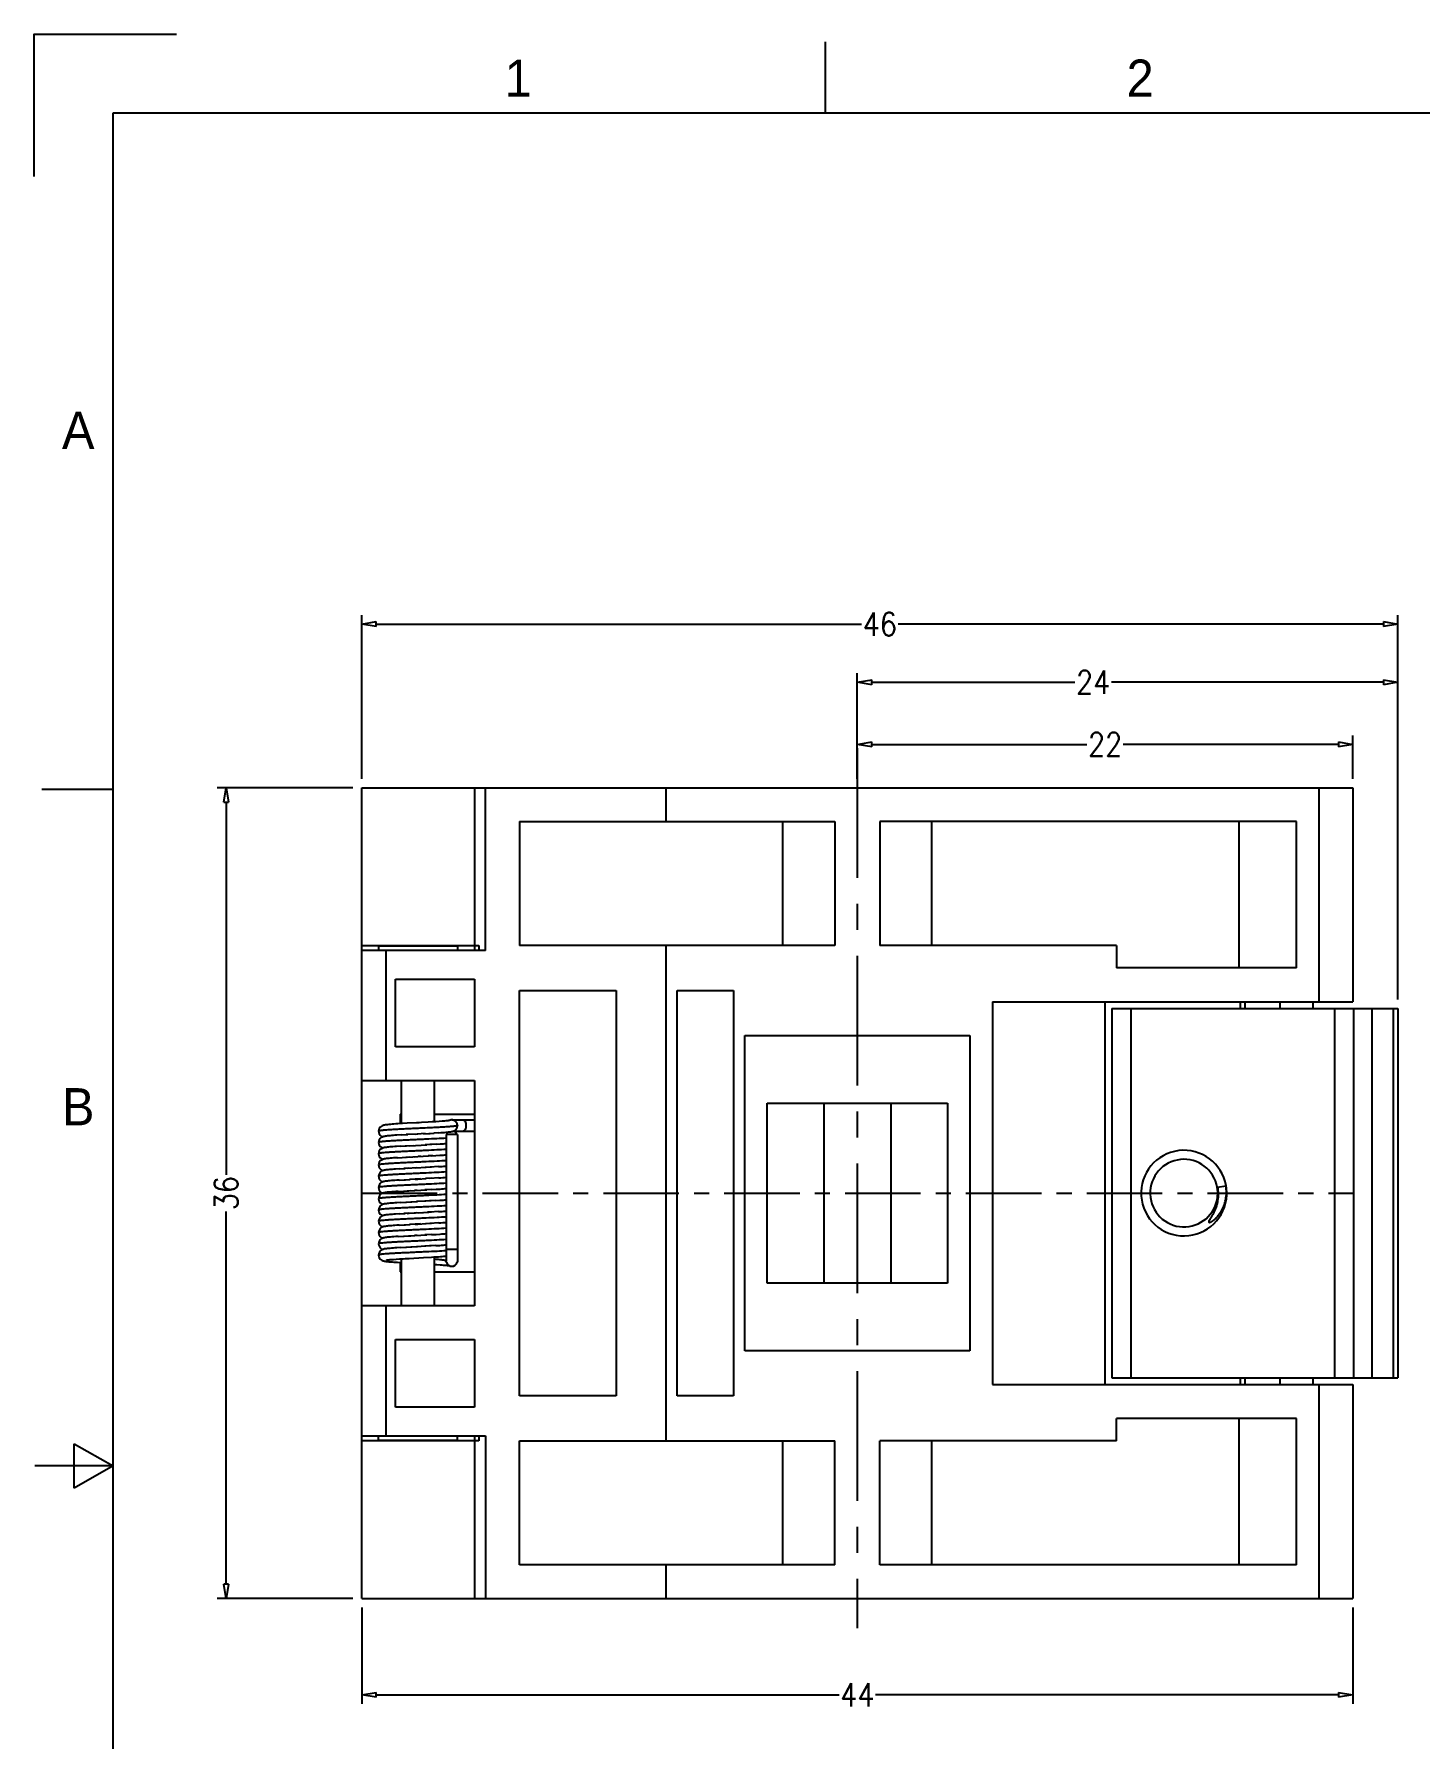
# Model space of a CAD drawing. Header units: millimetres. Extents: x 3648 to 3828, y 39 to 166.
# Drawn here: x 3647.5 to 3709.1, y 90 to 165.7 of the extents above; entities that cross this region are included whole.
import ezdxf

# ---------------------------------------------------------------- set-up
doc = ezdxf.new("R2010")
doc.units = ezdxf.units.MM
doc.header["$LTSCALE"] = 30.734
doc.header["$PDMODE"] = 3
doc.header["$PDSIZE"] = 8
doc.linetypes.add('CENTER', pattern=[0.6, 0.375, -0.075, 0.075, -0.075])
doc.layers.get('0').update_dxf_attribs({"linetype": 'CONTINUOUS'})
doc.layers.get('Defpoints').update_dxf_attribs({"linetype": 'CONTINUOUS'})
doc.layers.add('TuKuang', color=7, linetype='CONTINUOUS')
doc.styles.add('1', font='romans.shx', dxfattribs={"height": 2.5})
doc.styles.get("Standard").update_dxf_attribs({"font": 'txt.shx', "width": 0.85, "bigfont": '@extfont2.shx'})
doc.dimstyles.new('老化座标注', dxfattribs={"dimtxt": 1.3, "dimasz": 0.8, "dimexe": 0.5, "dimexo": 0.5, "dimgap": 0.09, "dimtad": 0, "dimdsep": 46, "dimtxsty": 'STANDARD', "dimblk1": 'CLOSEDBLANK', "dimblk2": 'CLOSEDBLANK', "dimsah": 1, "dimcen": 0, "dimclrd": 8, "dimclre": 8, "dimclrt": 7, "dimadec": 0, "dimazin": 0, "dimtfac": 1, "dimtofl": 0, "dimtmove": 0, "dimatfit": 3, "dimldrblk": 'CLOSEDBLANK', "dimfxl": 1, "dimtolj": 1, "dimtzin": 0, "dimarcsym": 0})

# ---------------------------------------------------------------- blocks, each defined once
blk = doc.blocks.new('asdf456')
at = {"color": 8}
for p, q in [((1348.08, 83.246), (1348.08, 85.492)), ((1348.08, 85.492), (1350.046, 84.369)), ((1350.046, 84.369), (1348.08, 83.246))]:
    blk.add_line(p, q, dxfattribs=at)
at = {"layer": 'TuKuang', "color": 8}
for p, q in [((1386.159, 152.964), (1386.159, 156.574)), ((1350.046, 15.774), (1350.046, 152.964)), ((1350.046, 152.964), (1548.39, 152.964)), ((1350.046, 118.666), (1346.436, 118.666)), ((1350.046, 84.369), (1346.075, 84.369))]:
    blk.add_line(p, q, dxfattribs=at)
blk.add_lwpolyline([(1346.046, 149.743), (1346.046, 156.964), (1353.266, 156.964)], dxfattribs=at)
at = {"color": 8, "char_height": 1.88441, "attachment_point": 1, "style": '1'}
for s, insert, width in [('{\\f@Gulim|b0|i0|c0|p34;1}', (1369.897, 155.673), 8.30081), ('{\\f@Gulim|b0|i0|c134|p34;2}', (1401.427, 155.673), 8.30081), ('{\\f@Gulim|b0|i0|c134|p34;A}', (1347.461, 137.821), 9.04157), ('{\\f@Gulim|b0|i0|c134|p34;B}', (1347.461, 103.524), 9.04157)]:
    blk.add_mtext(s, dxfattribs=dict(at, insert=insert, width=width))
blk = doc.blocks.new('_CLOSEDBLANK')
at = {"color": 0, "linetype": 'ByBlock'}
for p, q in [((-1, 0.17), (0, 0)), ((-1, 0.17), (-1, -0.17)), ((0, 0), (-1, -0.17))]:
    blk.add_line(p, q, dxfattribs=at)
blk = doc.blocks.new('*D2')
at = {"color": 8, "lineweight": -2, "transparency": 16777216}
for p, q in [((3662.077, 132.602), (3662.077, 139.865)), ((3662.717, 139.465), (3684.268, 139.465)), ((3707.437, 139.465), (3685.885, 139.465)), ((3708.077, 122.802), (3708.077, 139.865))]:
    blk.add_line(p, q, dxfattribs=at)
at = {"layer": 'Defpoints', "color": 0, "transparency": 16777216}
for p in [(3662.077, 139.465), (3662.077, 132.202), (3708.077, 122.402)]:
    blk.add_point(p, dxfattribs=at)
at = {"color": 8, "lineweight": -2, "transparency": 16777216, "xscale": 0.6400000000000003, "yscale": 0.6400000000000003, "zscale": 0.6400000000000003, "rotation": 180}
blk.add_blockref('_CLOSEDBLANK', (3662.077, 139.465), dxfattribs=at)
at = {"color": 8, "lineweight": -2, "transparency": 16777216, "xscale": 0.6400000000000003, "yscale": 0.6400000000000003, "zscale": 0.6400000000000003}
blk.add_blockref('_CLOSEDBLANK', (3708.077, 139.465), dxfattribs=at)
at = {"color": 7, "transparency": 16777216, "insert": (3685.077, 139.465), "char_height": 1.04, "attachment_point": 5}
blk.add_mtext('\\A1;46', dxfattribs=at)
blk = doc.blocks.new('*D3')
at = {"color": 8, "lineweight": -2, "transparency": 16777216}
for p, q in [((3661.677, 132.202), (3655.659, 132.202)), ((3656.059, 131.562), (3656.059, 115.011)), ((3656.059, 96.842), (3656.059, 113.393)), ((3661.677, 96.202), (3655.659, 96.202))]:
    blk.add_line(p, q, dxfattribs=at)
at = {"layer": 'Defpoints', "color": 0, "transparency": 16777216}
for p in [(3662.077, 132.202), (3656.059, 96.202), (3662.077, 96.202)]:
    blk.add_point(p, dxfattribs=at)
at = {"color": 8, "lineweight": -2, "transparency": 16777216, "xscale": 0.6400000000000003, "yscale": 0.6400000000000003, "zscale": 0.6400000000000003}
for p, rotation in [((3656.059, 132.202), 90), ((3656.059, 96.202), 270)]:
    blk.add_blockref('_CLOSEDBLANK', p, dxfattribs=dict(at, rotation=rotation))
at = {"color": 7, "transparency": 16777216, "insert": (3656.059, 114.202), "char_height": 1.04, "attachment_point": 5, "rotation": 90}
blk.add_mtext('\\A1;36', dxfattribs=at)
blk = doc.blocks.new('*D4')
at = {"color": 8, "lineweight": -2, "transparency": 16777216}
for p, q in [((3662.077, 95.802), (3662.077, 91.526)), ((3706.077, 95.802), (3706.077, 91.526)), ((3662.717, 91.926), (3683.268, 91.926)), ((3705.437, 91.926), (3684.885, 91.926))]:
    blk.add_line(p, q, dxfattribs=at)
at = {"layer": 'Defpoints', "color": 0, "transparency": 16777216}
for p in [(3662.077, 96.202), (3706.077, 96.202), (3706.077, 91.926)]:
    blk.add_point(p, dxfattribs=at)
at = {"color": 8, "lineweight": -2, "transparency": 16777216, "xscale": 0.6400000000000003, "yscale": 0.6400000000000003, "zscale": 0.6400000000000003, "rotation": 180}
blk.add_blockref('_CLOSEDBLANK', (3662.077, 91.926), dxfattribs=at)
at = {"color": 8, "lineweight": -2, "transparency": 16777216, "xscale": 0.6400000000000003, "yscale": 0.6400000000000003, "zscale": 0.6400000000000003}
blk.add_blockref('_CLOSEDBLANK', (3706.077, 91.926), dxfattribs=at)
at = {"color": 7, "transparency": 16777216, "insert": (3684.077, 91.926), "char_height": 1.04, "attachment_point": 5}
blk.add_mtext('\\A1;44', dxfattribs=at)
blk = doc.blocks.new('*D9')
at = {"color": 8, "lineweight": -2, "transparency": 16777216}
for p, q in [((3684.077, 132.602), (3684.077, 134.526)), ((3684.717, 134.126), (3694.268, 134.126)), ((3705.437, 134.126), (3695.885, 134.126)), ((3706.077, 132.602), (3706.077, 134.526))]:
    blk.add_line(p, q, dxfattribs=at)
at = {"layer": 'Defpoints', "color": 0, "transparency": 16777216}
for p in [(3706.077, 134.126), (3684.077, 132.202), (3706.077, 132.202)]:
    blk.add_point(p, dxfattribs=at)
at = {"color": 8, "lineweight": -2, "transparency": 16777216, "xscale": 0.6400000000000003, "yscale": 0.6400000000000003, "zscale": 0.6400000000000003, "rotation": 180}
blk.add_blockref('_CLOSEDBLANK', (3684.077, 134.126), dxfattribs=at)
at = {"color": 8, "lineweight": -2, "transparency": 16777216, "xscale": 0.6400000000000003, "yscale": 0.6400000000000003, "zscale": 0.6400000000000003}
blk.add_blockref('_CLOSEDBLANK', (3706.077, 134.126), dxfattribs=at)
at = {"color": 7, "transparency": 16777216, "insert": (3695.077, 134.126), "char_height": 1.04, "attachment_point": 5}
blk.add_mtext('\\A1;22', dxfattribs=at)
blk = doc.blocks.new('*D10')
at = {"color": 8, "lineweight": -2, "transparency": 16777216}
for p, q in [((3684.077, 132.602), (3684.077, 137.283)), ((3708.077, 122.802), (3708.077, 137.283)), ((3684.717, 136.883), (3693.738, 136.883)), ((3707.437, 136.883), (3695.355, 136.883))]:
    blk.add_line(p, q, dxfattribs=at)
at = {"layer": 'Defpoints', "color": 0, "transparency": 16777216}
for p in [(3684.077, 136.883), (3684.077, 132.202), (3708.077, 122.402)]:
    blk.add_point(p, dxfattribs=at)
at = {"color": 8, "lineweight": -2, "transparency": 16777216, "xscale": 0.6400000000000003, "yscale": 0.6400000000000003, "zscale": 0.6400000000000003, "rotation": 180}
blk.add_blockref('_CLOSEDBLANK', (3684.077, 136.883), dxfattribs=at)
at = {"color": 8, "lineweight": -2, "transparency": 16777216, "xscale": 0.6400000000000003, "yscale": 0.6400000000000003, "zscale": 0.6400000000000003}
blk.add_blockref('_CLOSEDBLANK', (3708.077, 136.883), dxfattribs=at)
at = {"color": 7, "transparency": 16777216, "insert": (3694.547, 136.883), "char_height": 1.04, "attachment_point": 5}
blk.add_mtext('\\A1;24', dxfattribs=at)

msp = doc.modelspace()

# ---------------------------------------------------------------- linework, layer by layer
at = {"color": 1, "linetype": 'CENTER', "ltscale": 0.5}
msp.add_line((3684.077, 133.958), (3684.077, 94.889), dxfattribs=at)
at = {"color": 7, "linetype": 'Continuous'}
for p, q in [((3662.077, 132.202), (3706.077, 132.202)), ((3662.077, 96.202), (3662.077, 132.202)), ((3667.077, 132.202), (3667.077, 124.972)), ((3667.577, 124.972), (3667.577, 132.202)), ((3675.577, 132.202), (3675.577, 130.702)), ((3704.577, 122.702), (3704.577, 132.202)), ((3706.077, 132.202), (3706.077, 122.702)), ((3669.077, 130.702), (3683.077, 130.702)), ((3669.077, 130.702), (3669.077, 125.202)), ((3680.777, 125.202), (3680.777, 130.702)), ((3683.077, 130.702), (3683.077, 125.202)), ((3703.577, 130.702), (3685.077, 130.702)), ((3685.077, 130.702), (3685.077, 125.202)), ((3687.377, 130.702), (3687.377, 125.202)), ((3701.027, 124.202), (3701.027, 130.702)), ((3703.577, 124.202), (3703.577, 130.702)), ((3662.077, 125.202), (3667.277, 125.202)), ((3667.577, 124.972), (3662.077, 124.972)), ((3666.327, 125.172), (3662.827, 125.172)), ((3662.827, 125.172), (3662.827, 124.972)), ((3663.151, 124.972), (3663.151, 119.202)), ((3663.842, 125.172), (3663.842, 125.202)), ((3665.312, 125.172), (3665.312, 125.202)), ((3666.327, 125.172), (3666.327, 124.972)), ((3667.277, 125.202), (3667.277, 124.972)), ((3683.077, 125.202), (3669.077, 125.202)), ((3675.577, 125.202), (3675.577, 103.202)), ((3695.577, 125.202), (3685.077, 125.202)), ((3695.577, 125.202), (3695.577, 124.202)), ((3703.577, 124.202), (3695.577, 124.202)), ((3663.577, 123.702), (3667.077, 123.702)), ((3663.577, 120.702), (3663.577, 123.702)), ((3667.077, 123.702), (3667.077, 120.702)), ((3669.077, 123.202), (3673.377, 123.202)), ((3669.077, 105.202), (3669.077, 123.202)), ((3673.377, 123.202), (3673.377, 105.202)), ((3676.077, 123.202), (3678.577, 123.202)), ((3676.077, 105.202), (3676.077, 123.202)), ((3678.577, 123.202), (3678.577, 105.202)), ((3690.077, 122.702), (3706.077, 122.702)), ((3690.077, 122.702), (3690.077, 105.702)), ((3695.077, 105.702), (3695.077, 122.702)), ((3701.077, 122.702), (3701.077, 122.402)), ((3701.273, 122.702), (3701.273, 122.402)), ((3702.842, 122.402), (3702.842, 122.702)), ((3704.312, 122.402), (3704.312, 122.702)), ((3695.37, 122.402), (3695.37, 106.002)), ((3695.37, 122.402), (3708.077, 122.402)), ((3696.221, 122.402), (3696.221, 106.002)), ((3705.277, 106.002), (3705.277, 122.402)), ((3706.111, 106.002), (3706.111, 122.402)), ((3706.911, 122.402), (3706.911, 106.002)), ((3707.877, 106.002), (3707.877, 122.402)), ((3708.077, 122.402), (3708.077, 106.002)), ((3679.077, 121.202), (3689.077, 121.202)), ((3679.077, 107.202), (3679.077, 121.202)), ((3689.077, 121.202), (3689.077, 107.202)), ((3667.077, 120.702), (3663.577, 120.702)), ((3662.077, 119.202), (3667.077, 119.202)), ((3663.842, 117.286), (3663.842, 119.202)), ((3665.312, 117.368), (3665.312, 119.202)), ((3667.077, 119.202), (3667.077, 109.202)), ((3680.077, 118.202), (3688.077, 118.202)), ((3680.077, 110.202), (3680.077, 118.202)), ((3682.592, 118.202), (3682.592, 110.202)), ((3685.562, 118.202), (3685.562, 110.202)), ((3688.077, 118.202), (3688.077, 110.202)), ((3663.777, 117.702), (3663.842, 117.702)), ((3663.777, 117.702), (3663.777, 117.282)), ((3665.202, 117.361), (3665.02, 117.351)), ((3665.368, 117.371), (3665.202, 117.361)), ((3665.312, 117.702), (3667.077, 117.702)), ((3665.517, 117.381), (3665.368, 117.371)), ((3665.647, 117.391), (3665.517, 117.381)), ((3666.077, 117.452), (3667.077, 117.452)), ((3663.833, 116.786), (3663.64, 116.774)), ((3663.883, 117.289), (3663.688, 117.277)), ((3663.833, 116.786), (3664.123, 116.803)), ((3664.09, 117.301), (3663.883, 117.289)), ((3664.452, 116.821), (3664.571, 116.827)), ((3664.818, 116.84), (3665.114, 116.856)), ((3665.061, 116.853), (3665.294, 116.867)), ((3665.496, 116.88), (3665.286, 116.866)), ((3666.327, 116.802), (3665.827, 116.802)), ((3665.827, 116.802), (3665.827, 111.202)), ((3666.134, 116.952), (3667.077, 116.952)), ((3666.254, 117.024), (3666.295, 117.08)), ((3666.295, 117.08), (3666.321, 117.15)), ((3666.321, 117.15), (3666.327, 117.198)), ((3666.327, 117.198), (3666.327, 117.202)), ((3666.327, 116.802), (3666.327, 111.202)), ((3663.804, 116.284), (3663.623, 116.272)), ((3663.804, 116.284), (3664.061, 116.299)), ((3664.005, 116.296), (3664.372, 116.316)), ((3664.111, 115.802), (3665.041, 115.852)), ((3664.22, 116.308), (3664.966, 116.348)), ((3664.424, 115.819), (3664.551, 115.826)), ((3664.703, 115.834), (3664.587, 115.828)), ((3665.189, 116.361), (3664.889, 116.344)), ((3665.231, 115.863), (3665.031, 115.852)), ((3665.387, 116.372), (3665.095, 116.355)), ((3665.154, 115.859), (3665.361, 115.871)), ((3665.361, 115.871), (3665.544, 115.883)), ((3665.387, 116.372), (3665.559, 116.384)), ((3663.202, 115.236), (3663.159, 115.231)), ((3663.752, 115.281), (3663.578, 115.269)), ((3663.67, 115.776), (3664.064, 115.799)), ((3663.752, 115.281), (3663.999, 115.296)), ((3663.88, 115.789), (3664.178, 115.806)), ((3664.17, 115.305), (3663.951, 115.293)), ((3664.526, 115.324), (3664.089, 115.301)), ((3664.483, 115.322), (3664.937, 115.347)), ((3665.173, 115.36), (3664.89, 115.344)), ((3665.486, 115.379), (3665.109, 115.356)), ((3663.695, 114.277), (3663.966, 114.294)), ((3663.739, 114.78), (3664.023, 114.797)), ((3663.926, 114.291), (3664.264, 114.311)), ((3663.958, 114.793), (3664.228, 114.809)), ((3663.966, 114.294), (3664.16, 114.305)), ((3664.174, 114.305), (3664.966, 114.348)), ((3664.688, 114.833), (3664.2, 114.807)), ((3664.543, 114.325), (3664.422, 114.319)), ((3665.189, 114.361), (3664.883, 114.343)), ((3665.178, 114.86), (3664.903, 114.844)), ((3665.496, 114.88), (3665.1, 114.855)), ((3665.181, 114.36), (3665.387, 114.372)), ((3665.387, 114.372), (3665.559, 114.384)), ((3700.054, 114.463), (3700.448, 114.532)), ((3663.818, 113.785), (3663.63, 113.773)), ((3663.818, 113.785), (3664.064, 113.799)), ((3664.03, 113.797), (3664.299, 113.812)), ((3664.264, 113.81), (3664.551, 113.826)), ((3664.924, 113.846), (3664.512, 113.824)), ((3665.154, 113.859), (3664.874, 113.843)), ((3665.361, 113.871), (3665.087, 113.855)), ((3665.361, 113.871), (3665.544, 113.883)), ((3663.202, 113.236), (3663.159, 113.231)), ((3663.752, 113.281), (3663.578, 113.269)), ((3663.739, 112.78), (3664.023, 112.797)), ((3663.752, 113.281), (3663.999, 113.296)), ((3664.169, 113.305), (3663.951, 113.293)), ((3663.958, 112.793), (3664.228, 112.809)), ((3664.089, 113.301), (3664.183, 113.306)), ((3664.169, 113.305), (3664.773, 113.337)), ((3664.688, 112.833), (3664.2, 112.807)), ((3664.526, 113.324), (3664.405, 113.318)), ((3664.59, 113.328), (3665.056, 113.353)), ((3665.178, 112.86), (3664.903, 112.844)), ((3665.173, 113.36), (3665.003, 113.35)), ((3665.496, 112.88), (3665.1, 112.855)), ((3665.486, 113.379), (3665.109, 113.356)), ((3663.695, 112.277), (3663.966, 112.294)), ((3663.926, 112.291), (3664.264, 112.311)), ((3663.966, 112.294), (3664.16, 112.305)), ((3664.174, 112.305), (3664.966, 112.348)), ((3664.543, 112.325), (3664.422, 112.319)), ((3665.189, 112.361), (3664.883, 112.343)), ((3665.181, 112.36), (3665.387, 112.372)), ((3665.387, 112.372), (3665.559, 112.384)), ((3663.485, 111.262), (3663.61, 111.271)), ((3663.61, 111.271), (3663.753, 111.281)), ((3663.818, 111.785), (3663.63, 111.773)), ((3663.818, 111.785), (3664.064, 111.799)), ((3663.842, 109.202), (3663.842, 111.286)), ((3664, 111.296), (3664.183, 111.306)), ((3664.031, 111.797), (3664.299, 111.812)), ((3664.183, 111.306), (3664.819, 111.34)), ((3664.264, 111.81), (3664.551, 111.826)), ((3664.924, 111.846), (3664.513, 111.824)), ((3664.819, 111.34), (3665.173, 111.36)), ((3665.154, 111.859), (3664.874, 111.843)), ((3665.361, 111.871), (3665.087, 111.855)), ((3665.312, 109.202), (3665.312, 111.368)), ((3665.361, 111.871), (3665.544, 111.883)), ((3666.327, 111.702), (3665.827, 111.702)), ((3663.777, 111.122), (3663.777, 110.702)), ((3663.777, 110.702), (3663.842, 110.702)), ((3665.312, 111.036), (3665.419, 111.03)), ((3665.312, 110.702), (3667.077, 110.702)), ((3688.077, 110.202), (3680.077, 110.202)), ((3667.077, 109.202), (3662.077, 109.202)), ((3663.151, 109.202), (3663.151, 103.432)), ((3663.577, 107.702), (3667.077, 107.702)), ((3663.577, 104.702), (3663.577, 107.702)), ((3667.077, 107.702), (3667.077, 104.702)), ((3689.077, 107.202), (3679.077, 107.202)), ((3695.37, 106.002), (3708.077, 106.002)), ((3701.077, 106.002), (3701.077, 105.702)), ((3701.273, 106.002), (3701.273, 105.702)), ((3702.842, 105.702), (3702.842, 106.002)), ((3704.312, 105.702), (3704.312, 106.002)), ((3690.077, 105.702), (3706.077, 105.702)), ((3704.577, 96.202), (3704.577, 105.702)), ((3706.077, 105.702), (3706.077, 96.202)), ((3667.077, 104.702), (3663.577, 104.702)), ((3673.377, 105.202), (3669.077, 105.202)), ((3678.577, 105.202), (3676.077, 105.202)), ((3695.577, 103.202), (3695.577, 104.202)), ((3703.577, 104.202), (3695.577, 104.202)), ((3701.027, 97.702), (3701.027, 104.202)), ((3703.577, 97.702), (3703.577, 104.202)), ((3662.077, 103.432), (3667.577, 103.432)), ((3667.277, 103.202), (3662.077, 103.202)), ((3662.827, 103.232), (3662.827, 103.432)), ((3662.827, 103.232), (3666.327, 103.232)), ((3663.842, 103.202), (3663.842, 103.232)), ((3665.312, 103.202), (3665.312, 103.232)), ((3666.327, 103.232), (3666.327, 103.432)), ((3667.077, 103.432), (3667.077, 96.202)), ((3667.277, 103.432), (3667.277, 103.202)), ((3667.577, 103.432), (3667.577, 96.202)), ((3669.077, 103.202), (3683.077, 103.202)), ((3669.077, 97.702), (3669.077, 103.202)), ((3680.777, 97.702), (3680.777, 103.202)), ((3683.077, 97.702), (3683.077, 103.202)), ((3685.077, 97.702), (3685.077, 103.202)), ((3695.577, 103.202), (3685.077, 103.202)), ((3687.377, 103.202), (3687.377, 97.702)), ((3683.077, 97.702), (3669.077, 97.702)), ((3675.577, 97.702), (3675.577, 96.202)), ((3703.577, 97.702), (3685.077, 97.702)), ((3662.077, 96.202), (3706.077, 96.202))]:
    msp.add_line(p, q, dxfattribs=at)
at = {"color": 1, "linetype": 'CENTER', "ltscale": 0.290909}
msp.add_line((3662.077, 114.202), (3706.077, 114.202), dxfattribs=at)
at = {"color": 7, "linetype": 'Continuous'}
for points in [[(3665.02, 117.351), (3664.724, 117.335), (3664.621, 117.329), (3664.516, 117.324), (3664.09, 117.301)], [(3665.982, 117.427), (3665.982, 117.427), (3665.977, 117.426), (3665.964, 117.424), (3665.944, 117.42), (3665.918, 117.417), (3665.886, 117.413), (3665.849, 117.409), (3665.806, 117.404), (3665.758, 117.4), (3665.705, 117.395), (3665.647, 117.391)], [(3663.688, 117.277), (3663.596, 117.271), (3663.509, 117.264), (3663.428, 117.258), (3663.354, 117.252), (3663.288, 117.246), (3663.229, 117.24), (3663.178, 117.233), (3663.133, 117.227), (3663.094, 117.221), (3663.059, 117.213), (3663.025, 117.204), (3662.987, 117.19), (3662.943, 117.166), (3662.897, 117.127), (3662.858, 117.075), (3662.833, 117.008), (3662.827, 116.952)], [(3662.827, 116.952), (3662.833, 116.898), (3662.859, 116.828), (3662.9, 116.773), (3662.947, 116.735), (3662.989, 116.713), (3663.019, 116.702)], [(3663.177, 116.733), (3663.135, 116.727), (3663.097, 116.721), (3663.063, 116.714), (3663.029, 116.706), (3662.993, 116.693), (3662.948, 116.669), (3662.899, 116.63), (3662.858, 116.574), (3662.832, 116.505), (3662.827, 116.452)], [(3663.64, 116.774), (3663.553, 116.768), (3663.474, 116.762), (3663.401, 116.756), (3663.336, 116.75), (3663.276, 116.745), (3663.224, 116.739), (3663.177, 116.733)], [(3664.894, 116.844), (3664.533, 116.825), (3664.051, 116.799)], [(3665.496, 116.88), (3665.588, 116.886), (3665.673, 116.892), (3665.75, 116.898), (3665.819, 116.904), (3665.88, 116.91), (3665.934, 116.916), (3665.982, 116.922)], [(3665.982, 116.922), (3666.024, 116.928), (3666.061, 116.934), (3666.094, 116.941), (3666.126, 116.949)], [(3666.126, 116.949), (3666.162, 116.962), (3666.206, 116.985), (3666.254, 117.024)], [(3666.303, 116.802), (3666.294, 116.826), (3666.253, 116.881), (3666.204, 116.92), (3666.159, 116.943), (3666.134, 116.952)], [(3662.827, 116.452), (3662.833, 116.398), (3662.859, 116.328), (3662.901, 116.273), (3662.948, 116.235), (3662.991, 116.212), (3663.019, 116.202)], [(3663.174, 116.233), (3663.133, 116.227), (3663.096, 116.221), (3663.062, 116.214), (3663.03, 116.206), (3662.994, 116.193), (3662.95, 116.171), (3662.901, 116.132), (3662.858, 116.075), (3662.832, 116.005), (3662.827, 115.952)], [(3662.827, 115.952), (3662.833, 115.897), (3662.859, 115.827), (3662.9, 115.773), (3662.947, 115.735), (3662.991, 115.712), (3663.019, 115.702)], [(3663.623, 116.272), (3663.541, 116.267), (3663.465, 116.261), (3663.394, 116.255), (3663.33, 116.25), (3663.272, 116.244), (3663.22, 116.239), (3663.174, 116.233)], [(3665.544, 115.883), (3665.626, 115.889), (3665.701, 115.894), (3665.77, 115.9), (3665.827, 115.905)], [(3665.559, 116.384), (3665.636, 116.389), (3665.708, 116.395), (3665.774, 116.4), (3665.827, 116.405)], [(3663.173, 115.733), (3663.131, 115.727), (3663.094, 115.721), (3663.061, 115.714), (3663.029, 115.705), (3662.993, 115.693), (3662.95, 115.67), (3662.9, 115.631), (3662.858, 115.575), (3662.832, 115.505), (3662.827, 115.452)], [(3662.827, 115.452), (3662.833, 115.398), (3662.859, 115.328), (3662.9, 115.273), (3662.947, 115.235), (3662.99, 115.213), (3663.019, 115.202)], [(3663.159, 115.231), (3663.121, 115.225), (3663.086, 115.219), (3663.055, 115.213), (3663.025, 115.204), (3662.991, 115.192), (3662.948, 115.17), (3662.901, 115.132), (3662.86, 115.078), (3662.833, 115.008), (3662.827, 114.952)], [(3663.67, 115.776), (3663.574, 115.769), (3663.487, 115.763), (3663.408, 115.756), (3663.338, 115.75), (3663.275, 115.744), (3663.221, 115.739), (3663.173, 115.733)], [(3663.578, 115.269), (3663.5, 115.264), (3663.428, 115.258), (3663.363, 115.253), (3663.304, 115.247), (3663.25, 115.242), (3663.202, 115.236)], [(3665.486, 115.379), (3665.574, 115.385), (3665.653, 115.391), (3665.725, 115.396), (3665.79, 115.402), (3665.827, 115.405)], [(3662.827, 114.952), (3662.833, 114.898), (3662.859, 114.828), (3662.9, 114.773), (3662.947, 114.735), (3662.989, 114.713), (3663.019, 114.702)], [(3663.171, 114.733), (3663.131, 114.727), (3663.094, 114.721), (3663.06, 114.714), (3663.027, 114.705), (3662.991, 114.692), (3662.948, 114.67), (3662.901, 114.632), (3662.861, 114.579), (3662.834, 114.51), (3662.827, 114.452)], [(3662.827, 114.452), (3662.833, 114.398), (3662.859, 114.328), (3662.901, 114.273), (3662.948, 114.235), (3662.991, 114.212), (3663.019, 114.202)], [(3663.739, 114.78), (3663.642, 114.774), (3663.552, 114.767), (3663.47, 114.761), (3663.396, 114.755), (3663.33, 114.75), (3663.27, 114.744), (3663.218, 114.738), (3663.171, 114.733)], [(3664.453, 114.821), (3664.571, 114.827), (3664.941, 114.847)], [(3665.496, 114.88), (3665.589, 114.886), (3665.673, 114.892), (3665.75, 114.898), (3665.819, 114.904), (3665.827, 114.905)], [(3665.559, 114.384), (3665.636, 114.389), (3665.708, 114.395), (3665.774, 114.4), (3665.827, 114.405)], [(3663.174, 114.233), (3663.132, 114.227), (3663.094, 114.221), (3663.059, 114.214), (3663.026, 114.205), (3662.99, 114.192), (3662.947, 114.169), (3662.901, 114.132), (3662.861, 114.079), (3662.833, 114.01), (3662.827, 113.952)], [(3662.827, 113.952), (3662.833, 113.897), (3662.859, 113.827), (3662.9, 113.773), (3662.947, 113.735), (3662.991, 113.712), (3663.019, 113.702)], [(3663.172, 113.733), (3663.131, 113.727), (3663.094, 113.721), (3663.06, 113.714), (3663.027, 113.705), (3662.991, 113.692), (3662.948, 113.67), (3662.902, 113.632), (3662.861, 113.58), (3662.834, 113.511), (3662.827, 113.452)], [(3663.63, 113.773), (3663.545, 113.767), (3663.467, 113.761), (3663.396, 113.755), (3663.33, 113.75), (3663.272, 113.744), (3663.219, 113.738), (3663.172, 113.733)], [(3663.695, 114.277), (3663.592, 114.27), (3663.499, 114.264), (3663.416, 114.257), (3663.344, 114.251), (3663.28, 114.245), (3663.223, 114.239), (3663.174, 114.233)], [(3665.544, 113.883), (3665.626, 113.889), (3665.701, 113.894), (3665.77, 113.9), (3665.827, 113.905)], [(3662.827, 113.452), (3662.833, 113.398), (3662.859, 113.328), (3662.9, 113.273), (3662.947, 113.235), (3662.99, 113.213), (3663.019, 113.202)], [(3663.159, 113.231), (3663.121, 113.225), (3663.086, 113.219), (3663.055, 113.213), (3663.025, 113.204), (3662.991, 113.192), (3662.948, 113.17), (3662.901, 113.132), (3662.86, 113.078), (3662.833, 113.008), (3662.827, 112.952)], [(3662.827, 112.952), (3662.833, 112.898), (3662.859, 112.828), (3662.9, 112.773), (3662.947, 112.735), (3662.989, 112.713), (3663.019, 112.702)], [(3663.739, 112.78), (3663.642, 112.774), (3663.552, 112.767), (3663.47, 112.761), (3663.396, 112.755), (3663.33, 112.75), (3663.27, 112.744), (3663.218, 112.738), (3663.171, 112.733)], [(3663.578, 113.269), (3663.5, 113.264), (3663.428, 113.258), (3663.363, 113.253), (3663.304, 113.247), (3663.25, 113.242), (3663.202, 113.236)], [(3664.453, 112.821), (3664.571, 112.827), (3664.941, 112.847)], [(3665.486, 113.379), (3665.574, 113.385), (3665.653, 113.391), (3665.725, 113.396), (3665.79, 113.402), (3665.827, 113.405)], [(3665.496, 112.88), (3665.589, 112.886), (3665.673, 112.892), (3665.75, 112.898), (3665.819, 112.904), (3665.827, 112.905)], [(3663.171, 112.733), (3663.131, 112.727), (3663.094, 112.721), (3663.06, 112.714), (3663.027, 112.705), (3662.991, 112.692), (3662.948, 112.67), (3662.901, 112.632), (3662.861, 112.579), (3662.834, 112.51), (3662.827, 112.452)], [(3662.827, 112.452), (3662.833, 112.398), (3662.859, 112.328), (3662.901, 112.273), (3662.948, 112.235), (3662.991, 112.212), (3663.019, 112.202)], [(3663.174, 112.233), (3663.132, 112.227), (3663.094, 112.221), (3663.059, 112.214), (3663.026, 112.205), (3662.99, 112.192), (3662.947, 112.169), (3662.901, 112.132), (3662.861, 112.079), (3662.833, 112.01), (3662.827, 111.952)], [(3663.695, 112.277), (3663.592, 112.27), (3663.499, 112.264), (3663.416, 112.257), (3663.344, 112.251), (3663.28, 112.245), (3663.224, 112.239), (3663.174, 112.233)], [(3665.559, 112.384), (3665.636, 112.389), (3665.708, 112.395), (3665.774, 112.4), (3665.827, 112.405)], [(3662.827, 111.952), (3662.833, 111.897), (3662.86, 111.827), (3662.9, 111.773), (3662.947, 111.735), (3662.991, 111.712), (3663.019, 111.702)], [(3663.172, 111.733), (3663.131, 111.727), (3663.095, 111.721), (3663.06, 111.714), (3663.027, 111.705), (3662.991, 111.692), (3662.948, 111.67), (3662.902, 111.632), (3662.861, 111.58), (3662.834, 111.511), (3662.827, 111.452)], [(3662.827, 111.452), (3662.833, 111.398), (3662.859, 111.328), (3662.9, 111.273), (3662.947, 111.235), (3662.99, 111.213), (3663.024, 111.2), (3663.055, 111.192), (3663.087, 111.185), (3663.121, 111.179), (3663.159, 111.173), (3663.203, 111.168), (3663.25, 111.162), (3663.303, 111.157), (3663.362, 111.152), (3663.428, 111.146), (3663.5, 111.141), (3663.579, 111.135), (3663.666, 111.129), (3663.842, 111.118)], [(3663.63, 111.773), (3663.545, 111.767), (3663.467, 111.761), (3663.396, 111.755), (3663.331, 111.75), (3663.272, 111.744), (3663.219, 111.738), (3663.172, 111.733)], [(3663.753, 111.281), (3663.913, 111.291), (3664, 111.296)], [(3665.173, 111.36), (3665.285, 111.366), (3665.486, 111.379)], [(3665.486, 111.379), (3665.574, 111.385), (3665.653, 111.391), (3665.725, 111.396), (3665.79, 111.402), (3665.827, 111.405)], [(3665.544, 111.883), (3665.626, 111.889), (3665.701, 111.894), (3665.77, 111.9), (3665.827, 111.905)], [(3663.172, 111.227), (3663.172, 111.227), (3663.174, 111.228), (3663.185, 111.23), (3663.203, 111.233), (3663.227, 111.236), (3663.257, 111.24), (3663.292, 111.244), (3663.333, 111.249), (3663.379, 111.253), (3663.43, 111.257), (3663.485, 111.262)], [(3665.419, 111.03), (3665.565, 111.02), (3665.631, 111.015), (3665.691, 111.01), (3665.747, 111.005), (3665.797, 111.001), (3665.842, 110.996), (3665.881, 110.992), (3665.915, 110.988), (3665.942, 110.984), (3665.963, 110.981), (3665.964, 110.981)]]:
    msp.add_lwpolyline(points, dxfattribs=at)
for centre, radius, start, end in [((3666.078, 117.201), 0.251, 114.62273, 117.10238), ((3666.077, 117.202), 0.25, 112.87583, 114.62235), ((3666.079, 117.201), 0.247, 325.10368, 337.78773), ((3666.073, 117.203), 0.254, 337.76647, 346.30127), ((3666.076, 117.203), 0.251, 345.58703, 358.89555), ((3666.086, 117.202), 0.241, 358.96725, 359.99937), ((3666.084, 117.202), 0.242, 358.47357, 358.9493), ((3698.577, 114.202), 1.9, 9.99645, 357.75183), ((3698.577, 114.202), 1.5, 10.00585, 353.72218), ((3698.569, 114.202), 1.507, 353.76883, 9.96621), ((3698.589, 114.205), 1.887, 8.27302, 9.98213), ((3698.566, 114.201), 1.911, 357.78641, 9.96527), ((3698.575, 114.203), 1.901, 3.82447, 8.26958), ((3698.564, 114.202), 1.912, 359.45754, 3.82516), ((3698.571, 114.202), 1.506, 353.75945, 357.15166), ((3698.566, 114.202), 1.51, 357.15189, 1.88361), ((3666.077, 111.202), 0.25, 195.63757, 344.36316)]:
    msp.add_arc(centre, radius, start, end, dxfattribs=at)
for points, knots in [([(3666.327, 117.202), (3666.327, 117.224), (3666.321, 117.268), (3666.296, 117.329), (3666.255, 117.381), (3666.203, 117.421), (3666.142, 117.446), (3666.077, 117.455), (3666.022, 117.448), (3665.99, 117.437), (3665.98, 117.433)], [0, 0, 0, 0, 0.133012, 0.266016, 0.399027, 0.532024, 0.665035, 0.798042, 0.931049, 1, 1, 1, 1]), ([(3666.577, 117.452), (3666.585, 117.452), (3666.603, 117.448), (3666.626, 117.433), (3666.648, 117.409), (3666.674, 117.365), (3666.696, 117.295), (3666.702, 117.234), (3666.702, 117.202)], [0, 0, 0, 0, 0.082283, 0.173143, 0.277885, 0.398446, 0.681599, 1, 1, 1, 1]), ([(3666.298, 117.188), (3666.286, 117.185), (3666.257, 117.179), (3666.206, 117.172), (3666.141, 117.165), (3666.029, 117.155), (3665.859, 117.142), (3665.623, 117.128), (3665.352, 117.113), (3665.054, 117.099), (3664.74, 117.085), (3664.42, 117.07), (3664.106, 117.056), (3663.808, 117.041), (3663.574, 117.029), (3663.402, 117.019), (3663.288, 117.011), (3663.185, 117.004), (3663.094, 116.997), (3663.015, 116.99), (3662.95, 116.982), (3662.898, 116.975), (3662.864, 116.969), (3662.845, 116.964), (3662.835, 116.96), (3662.829, 116.957), (3662.827, 116.953), (3662.827, 116.952)], [0, 0, 0, 0, 0.010651, 0.025403, 0.044156, 0.066725, 0.122542, 0.191092, 0.269956, 0.356518, 0.447801, 0.540691, 0.632049, 0.71873, 0.797803, 0.833648, 0.866588, 0.896347, 0.922706, 0.945448, 0.96436, 0.979265, 0.9901, 0.99399, 0.996877, 0.998811, 1, 1, 1, 1]), ([(3665.827, 116.64), (3665.69, 116.632), (3665.392, 116.615), (3665.008, 116.597), (3664.675, 116.582), (3664.418, 116.57), (3664.165, 116.558), (3663.921, 116.547), (3663.691, 116.535), (3663.48, 116.523), (3663.294, 116.512), (3663.135, 116.5), (3663.022, 116.49), (3662.948, 116.482), (3662.906, 116.476), (3662.873, 116.471), (3662.851, 116.466), (3662.838, 116.461), (3662.831, 116.458), (3662.827, 116.455), (3662.827, 116.452)], [0, 0, 0, 0, 0.136773, 0.297738, 0.382977, 0.468942, 0.553741, 0.635524, 0.712551, 0.783104, 0.845643, 0.898885, 0.941592, 0.95871, 0.972908, 0.984123, 0.992306, 0.99526, 0.997477, 1, 1, 1, 1]), ([(3666.327, 117.202), (3666.327, 117.201), (3666.324, 117.198), (3666.315, 117.192), (3666.305, 117.19), (3666.298, 117.188)], [0, 0, 0, 0, 0.122066, 0.317968, 1, 1, 1, 1]), ([(3666.702, 117.202), (3666.702, 117.17), (3666.696, 117.109), (3666.674, 117.039), (3666.648, 116.995), (3666.626, 116.971), (3666.603, 116.956), (3666.585, 116.952), (3666.577, 116.952)], [0, 0, 0, 0, 0.318401, 0.601554, 0.722115, 0.826857, 0.917717, 1, 1, 1, 1]), ([(3665.83, 116.141), (3665.693, 116.132), (3665.395, 116.115), (3665.011, 116.097), (3664.677, 116.082), (3664.42, 116.07), (3664.167, 116.058), (3663.922, 116.047), (3663.692, 116.035), (3663.481, 116.023), (3663.294, 116.012), (3663.135, 116), (3663.022, 115.99), (3662.948, 115.982), (3662.906, 115.976), (3662.873, 115.971), (3662.851, 115.966), (3662.838, 115.961), (3662.831, 115.958), (3662.827, 115.955), (3662.827, 115.952)], [0, 0, 0, 0, 0.13662, 0.29752, 0.382785, 0.468772, 0.553617, 0.635485, 0.712551, 0.783142, 0.845771, 0.898991, 0.941705, 0.958853, 0.973054, 0.984221, 0.992338, 0.995271, 0.997479, 1, 1, 1, 1]), ([(3665.832, 115.641), (3665.695, 115.632), (3665.397, 115.615), (3665.013, 115.597), (3664.679, 115.582), (3664.422, 115.57), (3664.169, 115.558), (3663.924, 115.547), (3663.693, 115.535), (3663.482, 115.524), (3663.295, 115.512), (3663.136, 115.501), (3663.023, 115.491), (3662.949, 115.482), (3662.906, 115.476), (3662.873, 115.471), (3662.851, 115.466), (3662.838, 115.461), (3662.831, 115.458), (3662.827, 115.455), (3662.827, 115.452)], [0, 0, 0, 0, 0.136413, 0.297219, 0.382425, 0.468392, 0.55324, 0.635088, 0.712166, 0.782822, 0.845441, 0.898721, 0.941532, 0.958677, 0.972872, 0.984076, 0.992262, 0.995229, 0.997463, 1, 1, 1, 1]), ([(3665.831, 115.141), (3665.694, 115.132), (3665.395, 115.115), (3665.011, 115.097), (3664.678, 115.082), (3664.421, 115.07), (3664.167, 115.058), (3663.923, 115.047), (3663.692, 115.035), (3663.481, 115.024), (3663.294, 115.012), (3663.135, 115), (3663.022, 114.99), (3662.948, 114.982), (3662.906, 114.976), (3662.873, 114.971), (3662.851, 114.966), (3662.838, 114.961), (3662.831, 114.958), (3662.827, 114.955), (3662.827, 114.952)], [0, 0, 0, 0, 0.136555, 0.297439, 0.382681, 0.468662, 0.553518, 0.635382, 0.71244, 0.783068, 0.845686, 0.898908, 0.941674, 0.958819, 0.972993, 0.984157, 0.9923, 0.995248, 0.997469, 1, 1, 1, 1]), ([(3665.827, 114.64), (3665.69, 114.632), (3665.392, 114.615), (3665.008, 114.597), (3664.675, 114.582), (3664.418, 114.57), (3664.165, 114.558), (3663.921, 114.547), (3663.691, 114.535), (3663.48, 114.523), (3663.294, 114.512), (3663.135, 114.5), (3663.022, 114.49), (3662.948, 114.482), (3662.906, 114.476), (3662.873, 114.471), (3662.851, 114.466), (3662.838, 114.461), (3662.831, 114.458), (3662.827, 114.455), (3662.827, 114.452)], [0, 0, 0, 0, 0.136773, 0.297738, 0.382977, 0.468941, 0.55374, 0.635524, 0.712551, 0.783104, 0.845643, 0.898884, 0.941592, 0.95871, 0.972908, 0.984122, 0.992306, 0.99526, 0.997477, 1, 1, 1, 1]), ([(3700.061, 114.464), (3700.08, 114.367), (3700.102, 114.171), (3700.085, 113.924), (3700.046, 113.731), (3700.005, 113.59), (3699.961, 113.474), (3699.921, 113.385), (3699.889, 113.318), (3699.854, 113.253), (3699.824, 113.199), (3699.799, 113.157), (3699.78, 113.125), (3699.761, 113.094), (3699.742, 113.062), (3699.726, 113.036), (3699.714, 113.015), (3699.705, 112.999), (3699.696, 112.982), (3699.688, 112.966), (3699.681, 112.949), (3699.677, 112.934), (3699.676, 112.921), (3699.678, 112.912), (3699.685, 112.905), (3699.694, 112.903), (3699.703, 112.902), (3699.716, 112.904), (3699.731, 112.908), (3699.748, 112.914), (3699.765, 112.921), (3699.781, 112.929), (3699.803, 112.941), (3699.83, 112.956), (3699.86, 112.977), (3699.89, 112.999), (3699.919, 113.022), (3699.947, 113.045), (3699.984, 113.078), (3700.027, 113.122), (3700.077, 113.176), (3700.124, 113.234), (3700.167, 113.293), (3700.194, 113.334), (3700.208, 113.355)], [0, 0, 0, 0, 0.124919, 0.249838, 0.312355, 0.37487, 0.437383, 0.468646, 0.499908, 0.53117, 0.562432, 0.578064, 0.593695, 0.609327, 0.624958, 0.64059, 0.648406, 0.656221, 0.664037, 0.671852, 0.679666, 0.687472, 0.691375, 0.695263, 0.699131, 0.703023, 0.706928, 0.710835, 0.718646, 0.72646, 0.734276, 0.742091, 0.749907, 0.765537, 0.781167, 0.796798, 0.812429, 0.828061, 0.843692, 0.874952, 0.906213, 0.937475, 0.968737, 1, 1, 1, 1]), ([(3700.208, 113.355), (3700.315, 113.527), (3700.466, 113.915), (3700.472, 114.33), (3700.441, 114.531)], [0, 0, 0, 0, 0.49983, 1, 1, 1, 1]), ([(3665.83, 114.141), (3665.693, 114.132), (3665.395, 114.115), (3665.011, 114.097), (3664.677, 114.082), (3664.42, 114.07), (3664.167, 114.058), (3663.922, 114.047), (3663.692, 114.035), (3663.481, 114.023), (3663.294, 114.012), (3663.135, 114), (3663.022, 113.99), (3662.948, 113.982), (3662.906, 113.976), (3662.873, 113.971), (3662.851, 113.966), (3662.838, 113.961), (3662.831, 113.958), (3662.827, 113.955), (3662.827, 113.952)], [0, 0, 0, 0, 0.13662, 0.29752, 0.382785, 0.468772, 0.553617, 0.635485, 0.712551, 0.783142, 0.845771, 0.898991, 0.941705, 0.958853, 0.973054, 0.984221, 0.992338, 0.995271, 0.997479, 1, 1, 1, 1]), ([(3665.832, 113.641), (3665.695, 113.632), (3665.397, 113.615), (3665.013, 113.597), (3664.679, 113.582), (3664.422, 113.57), (3664.169, 113.558), (3663.924, 113.547), (3663.693, 113.535), (3663.482, 113.524), (3663.295, 113.512), (3663.136, 113.501), (3663.023, 113.491), (3662.949, 113.482), (3662.906, 113.476), (3662.873, 113.471), (3662.851, 113.466), (3662.838, 113.461), (3662.831, 113.458), (3662.827, 113.455), (3662.827, 113.452)], [0, 0, 0, 0, 0.136413, 0.297219, 0.382425, 0.468392, 0.55324, 0.635089, 0.712166, 0.782822, 0.845441, 0.898721, 0.941532, 0.958677, 0.972872, 0.984076, 0.992262, 0.995229, 0.997463, 1, 1, 1, 1]), ([(3665.831, 113.141), (3665.694, 113.132), (3665.395, 113.115), (3665.011, 113.097), (3664.678, 113.082), (3664.421, 113.07), (3664.167, 113.058), (3663.923, 113.047), (3663.692, 113.035), (3663.481, 113.024), (3663.294, 113.012), (3663.135, 113), (3663.022, 112.99), (3662.948, 112.982), (3662.906, 112.976), (3662.873, 112.971), (3662.851, 112.966), (3662.838, 112.961), (3662.831, 112.958), (3662.827, 112.955), (3662.827, 112.952)], [0, 0, 0, 0, 0.136555, 0.297439, 0.382681, 0.468662, 0.553518, 0.635382, 0.71244, 0.783068, 0.845687, 0.898909, 0.941674, 0.958819, 0.972993, 0.984157, 0.9923, 0.995248, 0.997469, 1, 1, 1, 1]), ([(3665.827, 112.64), (3665.69, 112.632), (3665.392, 112.615), (3665.008, 112.597), (3664.675, 112.582), (3664.418, 112.57), (3664.165, 112.558), (3663.921, 112.547), (3663.691, 112.535), (3663.48, 112.523), (3663.294, 112.512), (3663.135, 112.5), (3663.022, 112.49), (3662.948, 112.482), (3662.906, 112.476), (3662.873, 112.471), (3662.851, 112.466), (3662.838, 112.461), (3662.831, 112.458), (3662.827, 112.455), (3662.827, 112.452)], [0, 0, 0, 0, 0.136772, 0.297737, 0.382977, 0.468941, 0.55374, 0.635523, 0.71255, 0.783103, 0.845643, 0.898884, 0.941592, 0.95871, 0.972908, 0.984122, 0.992306, 0.99526, 0.997477, 1, 1, 1, 1]), ([(3665.83, 112.141), (3665.693, 112.132), (3665.395, 112.115), (3665.011, 112.097), (3664.677, 112.082), (3664.42, 112.07), (3664.167, 112.058), (3663.922, 112.047), (3663.692, 112.035), (3663.481, 112.023), (3663.294, 112.012), (3663.135, 112), (3663.022, 111.99), (3662.948, 111.982), (3662.906, 111.976), (3662.873, 111.971), (3662.851, 111.966), (3662.838, 111.961), (3662.831, 111.958), (3662.827, 111.955), (3662.827, 111.952)], [0, 0, 0, 0, 0.136621, 0.297521, 0.382785, 0.468773, 0.553617, 0.635485, 0.712551, 0.783142, 0.845771, 0.898991, 0.941705, 0.958853, 0.973054, 0.984221, 0.992339, 0.995271, 0.997479, 1, 1, 1, 1]), ([(3665.832, 111.641), (3665.695, 111.632), (3665.397, 111.615), (3665.013, 111.597), (3664.679, 111.582), (3664.422, 111.57), (3664.169, 111.558), (3663.924, 111.547), (3663.693, 111.535), (3663.482, 111.524), (3663.295, 111.512), (3663.136, 111.501), (3663.023, 111.491), (3662.949, 111.482), (3662.906, 111.476), (3662.873, 111.471), (3662.851, 111.466), (3662.838, 111.461), (3662.831, 111.458), (3662.827, 111.455), (3662.827, 111.452)], [0, 0, 0, 0, 0.136414, 0.29722, 0.382425, 0.468393, 0.553241, 0.63509, 0.712167, 0.782822, 0.845442, 0.898722, 0.941533, 0.958677, 0.972873, 0.984077, 0.992262, 0.995229, 0.997463, 1, 1, 1, 1]), ([(3665.314, 111.277), (3665.352, 111.274), (3665.423, 111.268), (3665.524, 111.259), (3665.612, 111.25), (3665.686, 111.241), (3665.738, 111.233), (3665.772, 111.226), (3665.791, 111.221), (3665.806, 111.217), (3665.817, 111.212), (3665.824, 111.208), (3665.827, 111.204), (3665.827, 111.202)], [0, 0, 0, 0, 0.21751, 0.412643, 0.58261, 0.725416, 0.839233, 0.88474, 0.922464, 0.952444, 0.974836, 0.990118, 1, 1, 1, 1]), ([(3665.836, 111.135), (3665.836, 111.136), (3665.83, 111.158), (3665.827, 111.18), (3665.827, 111.202)], [0, 0, 0, 0, 0.041249, 1, 1, 1, 1]), ([(3666.327, 111.202), (3666.327, 111.18), (3666.324, 111.158), (3666.318, 111.136), (3666.317, 111.135)], [0, 0, 0, 0, 0.958796, 1, 1, 1, 1])]:
    msp.add_open_spline(points, degree=3, knots=knots, dxfattribs=at)

# ---------------------------------------------------------------- block references
at = {"xscale": 0.8757154080130931, "yscale": 0.8757154080130931, "zscale": 0.8757154080130931}
msp.add_blockref('asdf456', (2468.781, 28.205), dxfattribs=at)

# ---------------------------------------------------------------- dimensions: what is measured, and where the dimension line sits
for base, p1, p2, picture, middle in [((3662.077, 139.465), (3708.077, 122.402), (3662.077, 132.202), '*D2', (3685.077, 139.465)), ((3706.077, 134.126), (3684.077, 132.202), (3706.077, 132.202), '*D9', (3695.077, 134.126)), ((3706.077, 91.926), (3662.077, 96.202), (3706.077, 96.202), '*D4', (3684.077, 91.926))]:
    dim = msp.add_linear_dim(base=base, p1=p1, p2=p2, dimstyle='老化座标注', override={"dimscale": 0.8})
    dim.commit()
    dim.dimension.update_dxf_attribs({"geometry": picture, "text_midpoint": middle})
dim = msp.add_linear_dim(base=(3684.077, 136.883), p1=(3708.077, 122.402), p2=(3684.077, 132.202), dimstyle='老化座标注', override={"dimscale": 0.8})
dim.commit()
dim.dimension.update_dxf_attribs({"geometry": '*D10', "text_midpoint": (3694.547, 136.883), "dimtype": 128})
dim = msp.add_linear_dim(base=(3656.059, 96.202), p1=(3662.077, 132.202), p2=(3662.077, 96.202), angle=90, dimstyle='老化座标注', override={"dimscale": 0.8})
dim.commit()
dim.dimension.update_dxf_attribs({"geometry": '*D3', "text_midpoint": (3656.059, 114.202)})

doc.saveas('drawing.dxf')
